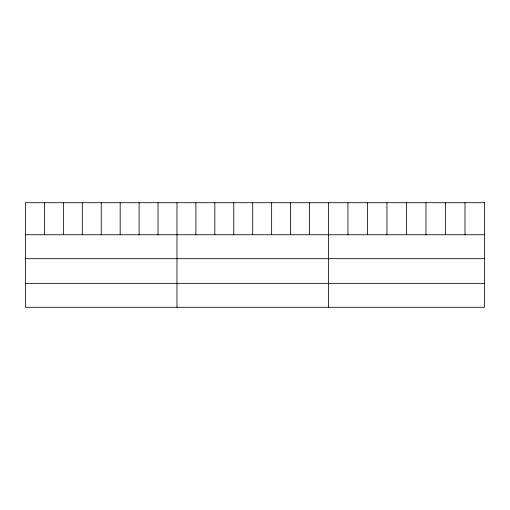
<?xml version="1.0" encoding="UTF-8"?>
<svg xmlns="http://www.w3.org/2000/svg" width="510" height="510" viewBox="0 0 510 510"><rect width="100%" height="100%" fill="white"/><g stroke="black" fill="none" stroke-linecap="round" stroke-linejoin="round"><path stroke-width="0.76" d="M25.5 234.753L484.5 234.753M25.5 258.691L484.5 258.691M25.5 283.356L484.5 283.356M464.992 202.712L464.992 234.753M445.485 202.712L445.485 234.753M425.978 202.712L425.978 234.753M406.47 202.712L406.47 234.753M386.962 202.712L386.962 234.753M367.455 202.712L367.455 234.753M347.947 202.712L347.947 234.753M328.44 202.712L328.44 307.288M309.506 202.712L309.506 234.753M290.572 202.712L290.572 234.753M271.639 202.712L271.639 234.753M252.705 202.712L252.705 234.753M233.771 202.712L233.771 234.753M214.837 202.712L214.837 234.753M195.904 202.712L195.904 234.753M176.97 202.712L176.97 307.288M158.036 202.712L158.036 234.753M139.102 202.712L139.102 234.753M120.169 202.712L120.169 234.753M101.235 202.712L101.235 234.753M82.301 202.712L82.301 234.753M63.367 202.712L63.367 234.753M44.434 202.712L44.434 234.753M484.5 202.712L25.5 202.712L25.5 307.288L484.5 307.288L484.5 202.712"/></g></svg>
